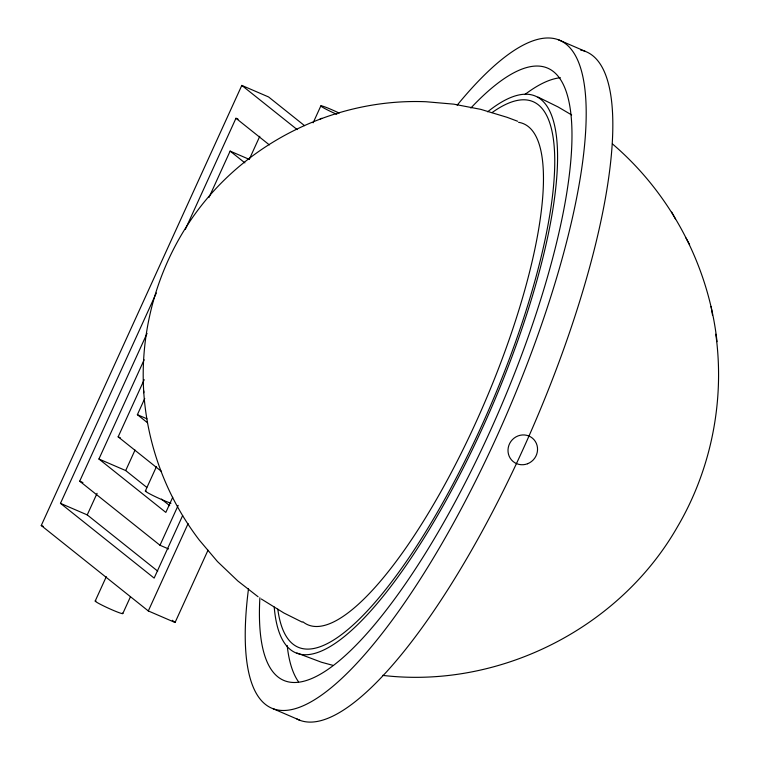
<?xml version="1.0" encoding="UTF-8"?>
<svg xmlns="http://www.w3.org/2000/svg" width="760" height="760" viewBox="0 0 760 760"><rect width="100%" height="100%" fill="white"/><g stroke="black" fill="none" stroke-linecap="round" stroke-linejoin="round"><path stroke-width="1.14" d="M258.067 596.752L237.823 580.963L217.474 561.564L199.3 540.084C166.915 497.733 147.411 445.958 143.792 392.768L143.802 390.925M208.002 550.221L175.066 622.497L148.305 610.945L41.249 525.521L241.813 85.414L268.584 96.957L304.579 125.685M182.656 515.536L154.147 578.103L60.477 503.348L156.332 293.008M185.335 229.368L235.97 118.256L238.108 119.187M168.559 548.948L159.989 545.253L79.695 481.184L147.05 333.402M208.99 197.486L230.128 151.107L249.394 159.419M172.719 497.306L165.832 512.411L98.923 459.012L144.153 359.774M161.528 471.466L118.151 436.848L144.21 379.677M157.728 571.14L87.238 514.9L97.071 493.325M249.47 158.925L259.787 136.277M147.411 422.693L137.38 414.684L144.751 398.497M146.775 487.388L125.694 470.563L135.033 450.072M95.219 600.998L106.305 576.669M145.359 490.969L156.446 466.64M313.139 122.806L320.853 105.887M122.797 613.567L130.511 596.647M159.989 545.253L178.182 505.343M148.305 610.945L188.119 523.573M517.598 121.248L507.119 117.325L480.766 109.354L453.758 104.148L425.952 101.736C345.297 98.458 264.499 133.399 211.128 193.857C163.419 247.855 139.004 320.938 143.792 392.768M320.112 118.997L321.812 118.284M382.574 675.374C498.931 689.225 619.476 628.539 677.492 526.756C711.284 469.291 724.954 400.188 715.787 334.2M332.785 665.313L321.413 662.226L296.885 652.973M558.325 39.729L585.086 51.271M137.38 414.684L147.012 418.836M118.151 436.848L120.298 437.769M98.923 459.012L125.694 470.563M79.695 481.184L82.916 482.572M60.477 503.348L87.238 514.9M41.249 525.521L43.386 526.442M273.115 708.728L299.887 720.271M302.233 622.145L283.888 612.987L261.26 598.975M537.966 97.052L558.125 106.979L571.644 114.94M241.813 85.414L297.188 129.599M235.97 118.256L269.353 144.904M230.128 151.107L244.891 162.887M161.443 499.092L169.689 505.666M172.302 620.283L175.066 622.497M612.399 143.877C670.605 193.562 708.633 265.61 717.022 341.677M686.033 238.041L689.586 244.568M671.726 212.125L675.554 219.155M711.094 306.451L712.519 315.058M518.567 122.312A272.755 74.528 -66.7 0 1 484.006 404.082A272.755 74.528 -66.7 0 1 302.898 621.784M457.178 105.165A363.669 99.379 -66.7 0 1 581.761 168.236A363.669 99.379 -66.7 0 1 379.639 636.605A363.669 99.379 -66.7 0 1 248.501 588.734M470.849 108.034A333.365 91.096 -66.7 0 1 566.514 194.475A333.365 91.096 -66.7 0 1 388.997 606.556A333.365 91.096 -66.7 0 1 259.882 597.75M580.592 50.046A363.669 99.379 -66.7 0 1 536.873 417.791A363.669 99.379 -66.7 0 1 296.808 718.931M298.537 681.843A333.365 91.096 -66.7 0 1 287.185 645.487M524.951 94.487A333.365 91.096 -66.7 0 1 560.424 77.729M487.616 111.815A303.059 82.811 -66.7 0 1 491.919 406.647A303.059 82.811 -66.7 0 1 274.227 607.031M492.014 112.632A296.998 81.159 -66.7 0 1 490.209 406.448A296.998 81.159 -66.7 0 1 277.79 609.159M122.389 613.054A15.152 1.083 24.5 0 1 108.395 608.2A15.152 1.083 24.5 0 1 95.969 600.989M336.775 114.304A15.152 1.083 24.5 0 1 320.901 105.839A15.152 1.083 24.5 0 1 339.169 113.088M170.981 503.225A15.152 1.083 24.5 0 1 153.311 495.691A15.152 1.083 24.5 0 1 146.119 490.969M527.573 463.742A15.152 14.535 -51.4 0 0 532.484 438.206A15.152 14.535 -51.4 0 0 508.269 447.573A15.152 14.535 -51.4 0 0 527.573 463.742"/></g></svg>
